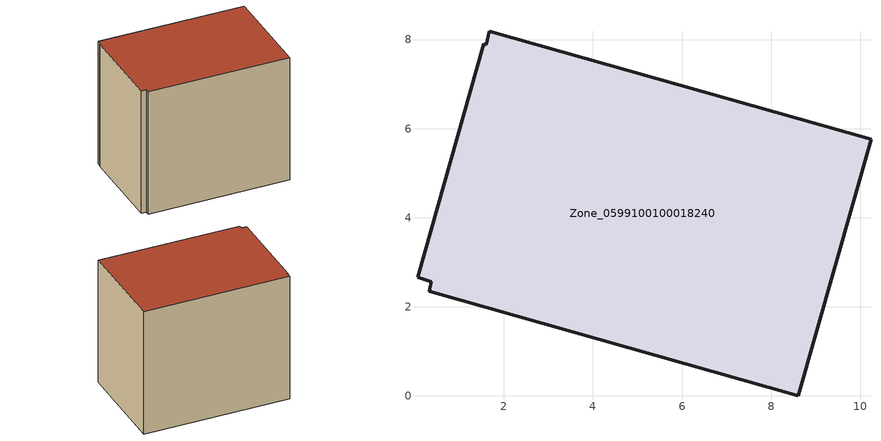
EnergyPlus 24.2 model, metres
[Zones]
Zone_0599100100018240
 floor ground (C_G): 1.68,8.19 10.24,5.76 8.6,0 0.32,2.35 0.37,2.57 0.06,2.66 1.55,7.9 1.61,7.89 z0
 wall outside (C_F): 10.24,5.76 1.68,8.19 1.61,7.89 1.55,7.9 0.06,2.66 0.37,2.57 0.32,2.35 8.6,0 10.24,5.76 z0:7.92
 roof outside (C_R): 1.55,7.9 0.06,2.66 0.37,2.57 0.32,2.35 8.6,0 10.24,5.76 1.68,8.19 1.61,7.89 z7.92
[BUILDING]
Pand.0599100100018240: North Axis=0; Terrain=City; Loads Convergence Tolerance Value=0.04; Temperature Convergence Tolerance Value=0.4; Solar Distribution=FullExterior; Maximum Number of Warmup Days=25; Minimum Number of Warmup Days=1
[Site:Location]
Rotterdam.The.Hague.AP_ZH_NLD Design_Conditions: Latitude=51.96; Longitude=4.45; Time Zone=1; Elevation=-4.5
[SITE:GROUNDTEMPERATURE:BUILDINGSURFACE]
18, 18, 18, 18, 18, 18, 18, 18, 18, 18, 18, 18
[MATERIAL] Thermal Absorptance=0.9; Solar Absorptance=0.7; Visible Absorptance=0.7
Name | Roughness | Thickness | Conductivity | Density | Specific Heat
G.TC.2015-2018 | MediumSmooth | 0.15 | 0.0428571 | 540 | 1210
F.TC.2015-2018 | Rough | 0.3 | 0.0666667 | 1920 | 840
R.TC.2015-2018 | MediumRough | 0.2 | 0.0333333 | 1500 | 1000
[CONSTRUCTION]
C_G: G.TC.2015-2018
C_F: F.TC.2015-2018
C_R: R.TC.2015-2018
[ZONE]
Zone_0599100100018240: Type=1; Multiplier=1; Ceiling Height=Autocalculate; Volume=Autocalculate; Floor Area=autocalculate; Part of Total Floor Area=Yes
[ZONEINFILTRATION:DESIGNFLOWRATE]
Infil_Zone_0599100100018240: Zone or ZoneList or Space or SpaceList=Zone_0599100100018240; Schedule=AlwaysOn; Design Flow Rate Calculation Method=Flow/Area; Flow Rate per Floor Area=0.0015; Constant Term Coefficient=1; Temperature Term Coefficient=0; Velocity Term Coefficient=0; Velocity Squared Term Coefficient=0
[HVACTEMPLATE:ZONE:IDEALLOADSAIRSYSTEM]
Zone_0599100100018240: Maximum Heating Supply Air Temperature=50; Minimum Cooling Supply Air Temperature=13; Maximum Heating Supply Air Humidity Ratio=0.0156; Minimum Cooling Supply Air Humidity Ratio=0.0077; Heating Limit=NoLimit; Cooling Limit=NoLimit; Dehumidification Control Type=ConstantSensibleHeatRatio; Cooling Sensible Heat Ratio=0.7; Dehumidification Setpoint=60; Humidification Control Type=None; Humidification Setpoint=30; Outdoor Air Method=None; Outdoor Air Flow Rate per Person=0.00944; Outdoor Air Flow Rate per Zone Floor Area=0; Outdoor Air Flow Rate per Zone=0; Demand Controlled Ventilation Type=None; Outdoor Air Economizer Type=NoEconomizer; Heat Recovery Type=None; Sensible Heat Recovery Effectiveness=0.7; Latent Heat Recovery Effectiveness=0.65
[ZONECONTROL:THERMOSTAT]
ThermostatControl_Zone_0599100100018240: Zone or ZoneList=Zone_0599100100018240; Control Type Schedule=DualSetpointControlType; Control 1=Thermostat_Zone_0599100100018240; Temperature Difference Between Cutout And Setpoint=0
[THERMOSTATSETPOINT:DUALSETPOINT]
Thermostat_Zone_0599100100018240: Heating Setpoint Temperature Schedule=HeatingSetpoint_Zone_0599100100018240; Cooling Setpoint Temperature Schedule=CoolingSetpoint_Zone_0599100100018240
[SCHEDULE:COMPACT]
HeatingSetpoint_Zone_0599100100018240: Through: 12/31, For: AllDays, Until: 24:00, 21
CoolingSetpoint_Zone_0599100100018240: Through: 12/31, For: AllDays, Until: 24:00, 24
DualSetpointControlType: Through: 12/31, For: AllDays, Until: 24:00, 4
AlwaysOn: Through: 12/31, For: AllDays, Until: 24:00, 1
